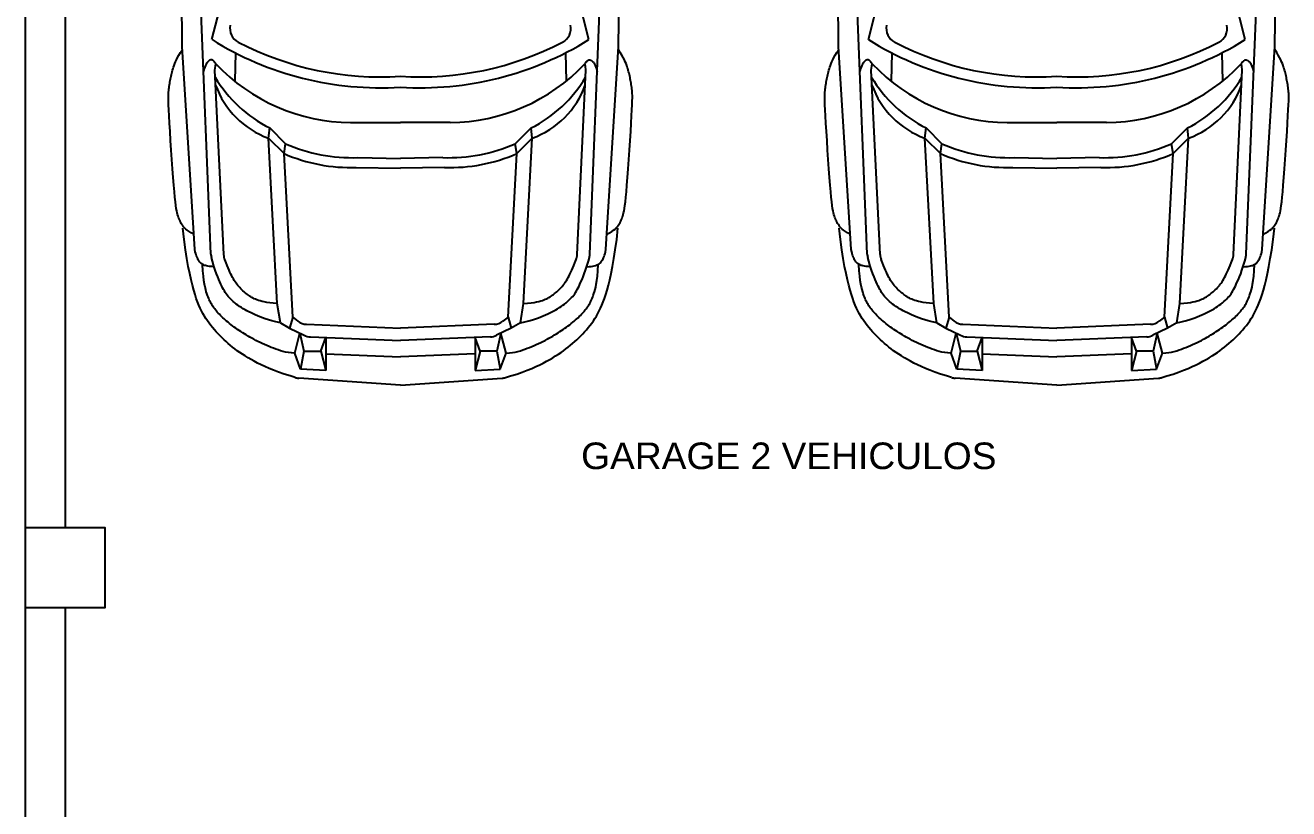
# Model space of a CAD drawing. Header units: inches. Extents: x -370 to 18, y -197 to 199.
# Drawn here: x -100.887 to -96.141, y 34.956 to 37.901 of the extents above; entities that cross this region are included whole.
import ezdxf

# ---------------------------------------------------------------- set-up
doc = ezdxf.new("R2010")
doc.units = ezdxf.units.IN
doc.header["$MEASUREMENT"] = 0
doc.layers.add('MUEBLES', color=7, linetype='Continuous')
doc.styles.get("Standard").update_dxf_attribs({"font": 'arial.ttf'})

# ---------------------------------------------------------------- blocks, each defined once
blk = doc.blocks.new('a4')
at = {"color": 1}
for p, q in [((172.1344, 151.8183), (172.1642, 151.8236)), ((172.1642, 151.8236), (172.1978, 151.8287)), ((172.1978, 151.8287), (172.2358, 151.8339)), ((172.198, 151.7936), (172.9613, 151.8413)), ((172.2358, 151.8339), (172.2785, 151.8389)), ((172.9613, 151.8413), (173.2106, 151.8435)), ((171.9676, 151.7686), (171.978, 151.7736)), ((171.978, 151.7736), (171.9892, 151.7785)), ((171.9892, 151.7785), (172.0014, 151.7833)), ((172.0014, 151.7833), (172.0149, 151.7881)), ((172.0149, 151.7881), (172.0298, 151.7929)), ((172.0298, 151.7929), (172.0462, 151.7978)), ((172.0462, 151.7978), (172.0645, 151.8028)), ((172.0645, 151.8028), (172.085, 151.8079)), ((172.085, 151.8079), (172.1082, 151.8131)), ((172.1082, 151.8131), (172.1344, 151.8183)), ((172.1815, 151.7334), (173.1717, 151.7733)), ((171.8972, 151.7203), (171.9053, 151.7271)), ((171.9053, 151.7271), (171.9135, 151.7337)), ((171.9135, 151.7337), (171.9219, 151.7401)), ((171.9219, 151.7401), (171.9305, 151.7463)), ((171.9305, 151.7463), (171.9394, 151.7523)), ((171.9394, 151.7523), (171.9485, 151.758)), ((171.9485, 151.758), (171.9578, 151.7634)), ((171.9578, 151.7634), (171.9676, 151.7686)), ((172.1364, 151.7222), (172.1544, 151.7275)), ((172.1544, 151.7275), (172.1686, 151.7314)), ((172.9871, 151.7293), (173.5299, 151.5915)), ((171.8524, 151.6764), (171.8596, 151.6841)), ((171.8596, 151.6841), (171.8668, 151.6916)), ((171.8668, 151.6916), (171.8742, 151.699)), ((171.8742, 151.699), (171.8817, 151.7062)), ((171.8817, 151.7062), (171.8894, 151.7133)), ((171.8894, 151.7133), (171.8972, 151.7203)), ((172.0323, 151.6762), (172.0374, 151.6796)), ((172.0374, 151.6796), (172.0428, 151.6828)), ((172.0428, 151.6828), (172.0485, 151.686)), ((172.0485, 151.686), (172.0546, 151.6892)), ((172.0546, 151.6892), (172.0612, 151.6925)), ((172.0612, 151.6925), (172.0685, 151.696)), ((172.0685, 151.696), (172.0764, 151.6997)), ((172.0764, 151.6997), (172.0854, 151.7036)), ((172.0854, 151.7036), (172.0956, 151.7079)), ((172.0956, 151.7079), (172.1073, 151.7124)), ((172.1073, 151.7124), (172.1208, 151.7172)), ((172.1208, 151.7172), (172.1364, 151.7222)), ((172.1483, 151.6766), (172.1605, 151.6814)), ((172.1792, 151.6854), (172.8726, 151.7186)), ((171.8116, 151.6248), (171.8182, 151.6342)), ((171.8182, 151.6342), (171.8249, 151.6432)), ((171.8249, 151.6432), (171.8317, 151.6519)), ((171.8317, 151.6519), (171.8385, 151.6604)), ((171.8385, 151.6604), (171.8454, 151.6685)), ((171.8454, 151.6685), (171.8524, 151.6764)), ((171.9844, 151.6255), (171.9889, 151.6319)), ((171.9889, 151.6319), (171.9935, 151.638)), ((171.9935, 151.638), (171.9982, 151.6439)), ((171.9982, 151.6439), (172.003, 151.6495)), ((172.003, 151.6495), (172.0078, 151.6548)), ((172.0078, 151.6548), (172.0127, 151.6598)), ((172.0127, 151.6598), (172.0176, 151.6644)), ((172.0176, 151.6644), (172.0225, 151.6687)), ((172.0225, 151.6687), (172.0274, 151.6726)), ((172.0274, 151.6726), (172.0323, 151.6762)), ((172.0593, 151.6287), (172.0635, 151.6323)), ((172.0635, 151.6323), (172.0679, 151.6357)), ((172.0679, 151.6357), (172.0724, 151.639)), ((172.0724, 151.639), (172.0772, 151.6423)), ((172.0772, 151.6423), (172.0823, 151.6455)), ((172.0823, 151.6455), (172.0877, 151.6486)), ((172.0877, 151.6486), (172.0935, 151.6518)), ((172.0935, 151.6518), (172.0997, 151.655)), ((172.0997, 151.655), (172.1063, 151.6583)), ((172.1063, 151.6583), (172.1135, 151.6617)), ((172.1135, 151.6617), (172.1213, 151.6652)), ((172.1213, 151.6652), (172.1296, 151.6688)), ((172.1296, 151.6688), (172.1386, 151.6726)), ((172.1386, 151.6726), (172.1483, 151.6766)), ((172.9374, 151.6415), (172.8308, 151.6439)), ((171.7853, 151.5826), (171.7918, 151.5939)), ((171.7918, 151.5939), (171.7984, 151.6047)), ((171.7984, 151.6047), (171.805, 151.615)), ((171.805, 151.615), (171.8116, 151.6248)), ((171.9562, 151.5748), (171.96, 151.5827)), ((171.96, 151.5827), (171.9638, 151.5904)), ((171.9638, 151.5904), (171.9677, 151.5979)), ((171.9677, 151.5979), (171.9717, 151.6051)), ((171.9717, 151.6051), (171.9758, 151.6121)), ((171.9758, 151.6121), (171.98, 151.6189)), ((171.98, 151.6189), (171.9844, 151.6255)), ((172.0184, 151.5795), (172.0209, 151.5838)), ((172.0209, 151.5838), (172.0236, 151.5879)), ((172.0236, 151.5879), (172.0265, 151.592)), ((172.0265, 151.592), (172.0295, 151.5961)), ((172.0295, 151.5961), (172.0327, 151.6003)), ((172.0327, 151.6003), (172.0361, 151.6045)), ((172.0361, 151.6045), (172.0396, 151.6087)), ((172.0396, 151.6087), (172.0433, 151.6128)), ((172.0433, 151.6128), (172.0471, 151.617)), ((172.0471, 151.617), (172.0511, 151.621)), ((172.0511, 151.621), (172.0551, 151.6249)), ((172.0551, 151.6249), (172.0593, 151.6287)), ((171.7586, 151.5304), (171.7653, 151.5447)), ((171.7653, 151.5447), (171.772, 151.558)), ((171.772, 151.558), (171.7787, 151.5706)), ((171.7787, 151.5706), (171.7853, 151.5826)), ((171.9376, 151.5291), (171.9413, 151.5396)), ((171.9413, 151.5396), (171.945, 151.5493)), ((171.945, 151.5493), (171.9487, 151.5582)), ((171.9487, 151.5582), (171.9524, 151.5666)), ((171.9524, 151.5666), (171.9562, 151.5748)), ((172.0013, 151.5331), (172.0031, 151.5413)), ((172.0031, 151.5413), (172.0051, 151.5485)), ((172.0051, 151.5485), (172.0071, 151.5548)), ((172.0071, 151.5548), (172.0092, 151.5604)), ((172.0092, 151.5604), (172.0113, 151.5656)), ((172.0113, 151.5656), (172.0136, 151.5705)), ((172.0136, 151.5705), (172.0159, 151.5751)), ((172.0159, 151.5751), (172.0184, 151.5795)), ((171.7378, 151.4792), (171.7448, 151.4979)), ((171.7448, 151.4979), (171.7518, 151.5149)), ((171.7518, 151.5149), (171.7586, 151.5304)), ((171.9229, 151.4725), (171.9265, 151.4892)), ((171.9265, 151.4892), (171.9302, 151.5041)), ((171.9302, 151.5041), (171.9339, 151.5173)), ((171.9339, 151.5173), (171.9376, 151.5291)), ((171.995, 151.4839), (172.617, 151.5169)), ((171.995, 151.4839), (171.9964, 151.4991)), ((171.9964, 151.4991), (171.9979, 151.5122)), ((171.9979, 151.5122), (171.9995, 151.5234)), ((171.9995, 151.5234), (172.0013, 151.5331)), ((172.617, 151.5169), (172.5589, 151.4587)), ((172.6552, 151.5126), (172.5958, 151.453)), ((172.617, 151.5169), (172.6552, 151.5126)), ((171.7232, 151.4355), (171.7306, 151.4585)), ((171.7306, 151.4585), (171.7378, 151.4792)), ((171.9229, 151.4725), (171.9028, 151.438)), ((171.9229, 151.4725), (171.995, 151.4839)), ((171.9438, 151.426), (172.5589, 151.4587)), ((172.5589, 151.4587), (172.5958, 151.453)), ((171.6892, 151.0215), (171.7153, 151.4036)), ((171.7175, 151.4163), (171.7232, 151.4355)), ((171.7443, 151.3018), (171.7494, 151.3965)), ((171.7494, 151.3965), (171.8087, 151.4183)), ((171.8165, 151.3837), (171.7494, 151.3965)), ((171.8087, 151.4183), (171.884, 151.3993)), ((171.884, 151.3993), (171.8165, 151.3837)), ((171.9028, 151.438), (171.876, 151.383)), ((171.9438, 151.426), (171.9028, 151.438)), ((171.9438, 151.426), (171.929, 151.4064)), ((171.8165, 151.3837), (171.8165, 151.3209)), ((171.8702, 151.3598), (171.8563, 151.0215)), ((171.9174, 151.3738), (171.9029, 151.0215)), ((171.8165, 151.3209), (171.7443, 151.3018)), ((171.8678, 151.3018), (171.7443, 151.3018)), ((171.8068, 151.3018), (171.7953, 151.0215)), ((171.8165, 151.3209), (171.8678, 151.3018)), ((172.6759, 151.2084), (172.6759, 151.0215)), ((172.5069, 151.1871), (172.5038, 151.0215)), ((172.5438, 151.1814), (172.5408, 151.0215)), ((171.6892, 151.0215), (171.7153, 150.6394)), ((171.8068, 150.7413), (171.7953, 151.0215)), ((171.8702, 150.6833), (171.8563, 151.0215)), ((171.9174, 150.6693), (171.9029, 151.0215)), ((172.5069, 150.8559), (172.5038, 151.0215)), ((172.5438, 150.8617), (172.5408, 151.0215)), ((172.6759, 150.8347), (172.6759, 151.0215)), ((171.8165, 150.7222), (171.7443, 150.7413)), ((171.7443, 150.7413), (171.7494, 150.6466)), ((171.8678, 150.7413), (171.7443, 150.7413)), ((171.8165, 150.7222), (171.8678, 150.7413)), ((171.8165, 150.6594), (171.8165, 150.7222)), ((171.8165, 150.6594), (171.7494, 150.6466)), ((171.7494, 150.6466), (171.8087, 150.6247)), ((171.8087, 150.6247), (171.884, 150.6438)), ((171.884, 150.6438), (171.8165, 150.6594)), ((171.9028, 150.6051), (171.876, 150.6601)), ((171.9438, 150.617), (171.929, 150.6367)), ((171.7175, 150.6268), (171.7232, 150.6076)), ((171.7232, 150.6076), (171.7306, 150.5846)), ((171.9438, 150.617), (171.9028, 150.6051)), ((171.9229, 150.5706), (171.9028, 150.6051)), ((171.9438, 150.617), (172.5589, 150.5843)), ((172.5589, 150.5843), (172.5958, 150.5901)), ((172.6552, 150.5305), (172.5958, 150.5901)), ((171.7306, 150.5846), (171.7378, 150.5639)), ((171.7378, 150.5639), (171.7448, 150.5452)), ((171.7448, 150.5452), (171.7518, 150.5282)), ((171.9229, 150.5706), (171.9265, 150.5538)), ((171.9229, 150.5706), (171.995, 150.5592)), ((171.9265, 150.5538), (171.9302, 150.539)), ((171.9302, 150.539), (171.9339, 150.5258)), ((171.995, 150.5592), (172.617, 150.5261)), ((171.995, 150.5592), (171.9964, 150.544)), ((171.9964, 150.544), (171.9979, 150.5309)), ((172.617, 150.5261), (172.5589, 150.5843)), ((171.7518, 150.5282), (171.7586, 150.5127)), ((171.7586, 150.5127), (171.7653, 150.4984)), ((171.7653, 150.4984), (171.772, 150.485)), ((171.9339, 150.5258), (171.9376, 150.514)), ((171.9376, 150.514), (171.9413, 150.5034)), ((171.9413, 150.5034), (171.945, 150.4938)), ((171.945, 150.4938), (171.9487, 150.4849)), ((171.9979, 150.5309), (171.9995, 150.5197)), ((171.9995, 150.5197), (172.0013, 150.51)), ((172.0013, 150.51), (172.0031, 150.5018)), ((172.0031, 150.5018), (172.0051, 150.4946)), ((172.0051, 150.4946), (172.0071, 150.4883)), ((172.617, 150.5261), (172.6552, 150.5305)), ((171.772, 150.485), (171.7787, 150.4724)), ((171.7787, 150.4724), (171.7853, 150.4605)), ((171.7853, 150.4605), (171.7918, 150.4491)), ((171.7918, 150.4491), (171.7984, 150.4384)), ((171.9487, 150.4849), (171.9524, 150.4765)), ((171.9524, 150.4765), (171.9562, 150.4683)), ((171.9562, 150.4683), (171.96, 150.4604)), ((171.96, 150.4604), (171.9638, 150.4527)), ((171.9638, 150.4527), (171.9677, 150.4452)), ((171.9677, 150.4452), (171.9717, 150.438)), ((172.0071, 150.4883), (172.0092, 150.4827)), ((172.0092, 150.4827), (172.0113, 150.4775)), ((172.0113, 150.4775), (172.0136, 150.4726)), ((172.0136, 150.4726), (172.0159, 150.468)), ((172.0159, 150.468), (172.0184, 150.4636)), ((172.0184, 150.4636), (172.0209, 150.4593)), ((172.0209, 150.4593), (172.0236, 150.4552)), ((172.0236, 150.4552), (172.0265, 150.4511)), ((172.0265, 150.4511), (172.0295, 150.447)), ((172.0295, 150.447), (172.0327, 150.4428)), ((172.9871, 150.3138), (173.5299, 150.4516)), ((171.7984, 150.4384), (171.805, 150.4281)), ((171.805, 150.4281), (171.8116, 150.4183)), ((171.8116, 150.4183), (171.8182, 150.4089)), ((171.8182, 150.4089), (171.8249, 150.3999)), ((171.8249, 150.3999), (171.8317, 150.3911)), ((171.9717, 150.438), (171.9758, 150.4309)), ((171.9758, 150.4309), (171.98, 150.4241)), ((171.98, 150.4241), (171.9844, 150.4176)), ((171.9844, 150.4176), (171.9889, 150.4112)), ((171.9889, 150.4112), (171.9935, 150.4051)), ((171.9935, 150.4051), (171.9982, 150.3992)), ((171.9982, 150.3992), (172.003, 150.3936)), ((172.0327, 150.4428), (172.0361, 150.4386)), ((172.0361, 150.4386), (172.0396, 150.4344)), ((172.0396, 150.4344), (172.0433, 150.4302)), ((172.0433, 150.4302), (172.0471, 150.4261)), ((172.0471, 150.4261), (172.0511, 150.4221)), ((172.0511, 150.4221), (172.0551, 150.4182)), ((172.0551, 150.4182), (172.0593, 150.4144)), ((172.0593, 150.4144), (172.0635, 150.4108)), ((172.0635, 150.4108), (172.0679, 150.4074)), ((172.0679, 150.4074), (172.0724, 150.404)), ((172.0724, 150.404), (172.0772, 150.4008)), ((172.0772, 150.4008), (172.0823, 150.3976)), ((172.0823, 150.3976), (172.0877, 150.3945)), ((172.9374, 150.4015), (172.8308, 150.3992)), ((171.8317, 150.3911), (171.8385, 150.3827)), ((171.8385, 150.3827), (171.8454, 150.3746)), ((171.8454, 150.3746), (171.8524, 150.3667)), ((171.8524, 150.3667), (171.8596, 150.3589)), ((171.8596, 150.3589), (171.8668, 150.3514)), ((171.8668, 150.3514), (171.8742, 150.3441)), ((172.003, 150.3936), (172.0078, 150.3883)), ((172.0078, 150.3883), (172.0127, 150.3833)), ((172.0127, 150.3833), (172.0176, 150.3787)), ((172.0176, 150.3787), (172.0225, 150.3744)), ((172.0225, 150.3744), (172.0274, 150.3705)), ((172.0274, 150.3705), (172.0323, 150.3669)), ((172.0323, 150.3669), (172.0374, 150.3635)), ((172.0374, 150.3635), (172.0428, 150.3602)), ((172.0428, 150.3602), (172.0485, 150.3571)), ((172.0485, 150.3571), (172.0546, 150.3539)), ((172.0546, 150.3539), (172.0612, 150.3506)), ((172.0612, 150.3506), (172.0685, 150.3471)), ((172.0877, 150.3945), (172.0935, 150.3913)), ((172.0935, 150.3913), (172.0997, 150.3881)), ((172.0997, 150.3881), (172.1063, 150.3848)), ((172.1063, 150.3848), (172.1135, 150.3814)), ((172.1135, 150.3814), (172.1213, 150.3779)), ((172.1213, 150.3779), (172.1296, 150.3742)), ((172.1296, 150.3742), (172.1386, 150.3705)), ((172.1386, 150.3705), (172.1483, 150.3665)), ((172.1483, 150.3665), (172.1605, 150.3617)), ((172.1792, 150.3576), (172.8726, 150.3245)), ((171.8742, 150.3441), (171.8817, 150.3369)), ((171.8817, 150.3369), (171.8894, 150.3298)), ((171.8894, 150.3298), (171.8972, 150.3228)), ((171.8972, 150.3228), (171.9053, 150.316)), ((171.9053, 150.316), (171.9135, 150.3094)), ((171.9135, 150.3094), (171.9219, 150.3029)), ((171.9219, 150.3029), (171.9305, 150.2967)), ((172.0685, 150.3471), (172.0764, 150.3434)), ((172.0764, 150.3434), (172.0854, 150.3394)), ((172.0854, 150.3394), (172.0956, 150.3352)), ((172.0956, 150.3352), (172.1073, 150.3307)), ((172.1073, 150.3307), (172.1208, 150.3259)), ((172.1208, 150.3259), (172.1364, 150.3209)), ((172.1364, 150.3209), (172.1544, 150.3155)), ((172.1544, 150.3155), (172.1686, 150.3117)), ((172.1815, 150.3097), (173.1717, 150.2698)), ((171.9305, 150.2967), (171.9394, 150.2908)), ((171.9394, 150.2908), (171.9485, 150.2851)), ((171.9485, 150.2851), (171.9578, 150.2796)), ((171.9578, 150.2796), (171.9676, 150.2745)), ((171.9676, 150.2745), (171.978, 150.2695)), ((171.978, 150.2695), (171.9892, 150.2646)), ((171.9892, 150.2646), (172.0014, 150.2598)), ((172.0014, 150.2598), (172.0149, 150.255)), ((172.0149, 150.255), (172.0298, 150.2502)), ((172.0298, 150.2502), (172.0462, 150.2453)), ((172.0462, 150.2453), (172.0645, 150.2403)), ((172.0645, 150.2403), (172.085, 150.2352)), ((172.085, 150.2352), (172.1082, 150.23)), ((172.1082, 150.23), (172.1344, 150.2247)), ((172.1344, 150.2247), (172.1642, 150.2195)), ((172.1642, 150.2195), (172.1978, 150.2143)), ((172.1978, 150.2143), (172.2358, 150.2092)), ((172.198, 150.2495), (172.9613, 150.2018)), ((172.2358, 150.2092), (172.2785, 150.2042)), ((172.9613, 150.2018), (173.2106, 150.1996))]:
    blk.add_line(p, q, dxfattribs=at)
for points in [[(172.2556, 151.7972), (172.261, 151.8072), (172.2661, 151.8155), (172.2709, 151.8223), (172.2755, 151.8279), (172.2799, 151.8325), (172.2841, 151.8362), (172.2882, 151.8393), (172.2923, 151.842), (172.2963, 151.8446), (172.3003, 151.8469), (172.3045, 151.8491), (172.3088, 151.8512), (172.3135, 151.8531), (172.3184, 151.855), (172.3238, 151.8567), (172.3297, 151.8584), (172.3362, 151.86), (172.3438, 151.8617), (172.353, 151.8633), (172.3642, 151.8649), (172.3781, 151.8667), (172.3951, 151.8685), (172.4157, 151.8704), (172.4404, 151.8726), (172.4695, 151.8749), (172.502, 151.8773), (172.5367, 151.8797), (172.5724, 151.8822), (172.6079, 151.8845), (172.642, 151.8867), (172.6735, 151.8886), (172.7011, 151.8901), (172.724, 151.8913), (172.7424, 151.8921), (172.7571, 151.8926), (172.7687, 151.8929), (172.7777, 151.8929), (172.7849, 151.8926), (172.7909, 151.8922), (172.7963, 151.8917), (172.8016, 151.8912), (172.807, 151.8905), (172.8124, 151.8897), (172.8179, 151.8889), (172.8233, 151.8881), (172.8287, 151.8871), (172.8342, 151.8861), (172.8395, 151.8851), (172.8449, 151.884), (172.8502, 151.8829), (172.8556, 151.8817), (172.8611, 151.8804), (172.8666, 151.8789), (172.8723, 151.8773), (172.8781, 151.8756), (172.8842, 151.8737), (172.8905, 151.8715), (172.8972, 151.8691), (172.9043, 151.8662), (172.9119, 151.8627), (172.9202, 151.8585), (172.9292, 151.8535), (172.9391, 151.8476), (172.95, 151.8406)], [(172.1336, 151.7213), (172.1342, 151.7304), (172.1349, 151.738), (172.1358, 151.7443), (172.1368, 151.7496), (172.1378, 151.7539), (172.139, 151.7575), (172.1403, 151.7606), (172.1416, 151.7632), (172.143, 151.7656), (172.1445, 151.7679), (172.1461, 151.77), (172.1478, 151.772), (172.1498, 151.7739), (172.152, 151.7757), (172.1544, 151.7775), (172.1571, 151.7793), (172.1601, 151.7811), (172.1636, 151.7829), (172.1676, 151.7848), (172.1721, 151.7866), (172.1773, 151.7884), (172.1833, 151.7902), (172.1902, 151.7919), (172.198, 151.7936)], [(171.8087, 151.4183), (171.8098, 151.431), (171.8113, 151.4425), (171.8132, 151.4531), (171.8155, 151.4629), (171.818, 151.4721), (171.8209, 151.4809), (171.8239, 151.4894), (171.8272, 151.4979), (171.8306, 151.5064), (171.8341, 151.5149), (171.8377, 151.5235), (171.8415, 151.532), (171.8453, 151.5404), (171.8492, 151.5487), (171.8531, 151.5568), (171.8571, 151.5646), (171.8611, 151.5723), (171.8651, 151.5797), (171.8692, 151.5868), (171.8732, 151.5938), (171.8773, 151.6006), (171.8815, 151.6073), (171.8856, 151.6139), (171.8899, 151.6204), (171.8941, 151.6269), (171.8985, 151.6332), (171.9028, 151.6395), (171.9072, 151.6457), (171.9116, 151.6517), (171.916, 151.6576), (171.9204, 151.6633), (171.9249, 151.6688), (171.9293, 151.6742), (171.9336, 151.6793), (171.938, 151.6841), (171.9423, 151.6888), (171.9466, 151.6933), (171.9508, 151.6976), (171.955, 151.7016), (171.9591, 151.7055), (171.9632, 151.7092), (171.9672, 151.7127), (171.9712, 151.716), (171.9752, 151.7191), (171.9792, 151.7221), (171.9832, 151.7249), (171.9873, 151.7276), (171.9915, 151.7302), (171.9957, 151.7326), (172.0001, 151.7349), (172.0047, 151.7372), (172.0096, 151.7394), (172.0147, 151.7416), (172.0203, 151.7438), (172.0262, 151.746), (172.0326, 151.7483), (172.0396, 151.7506), (172.0476, 151.7529), (172.0571, 151.7552), (172.0684, 151.7574), (172.0822, 151.7595), (172.0988, 151.7614), (172.1187, 151.7632), (172.1424, 151.7646)], [(172.896, 151.7145), (172.899, 151.7164), (172.9015, 151.7182), (172.9036, 151.7198), (172.9053, 151.7212), (172.9067, 151.7225), (172.9079, 151.7238), (172.9088, 151.7249), (172.9095, 151.726), (172.9102, 151.727), (172.9106, 151.728), (172.911, 151.7289), (172.9112, 151.7299), (172.9114, 151.7308), (172.9114, 151.7318), (172.9113, 151.7328), (172.9112, 151.7337), (172.9109, 151.7348), (172.9106, 151.7358), (172.9102, 151.7369), (172.9095, 151.7381), (172.9088, 151.7394), (172.9078, 151.7407), (172.9066, 151.7421), (172.9052, 151.7437), (172.9034, 151.7453), (172.9013, 151.7471), (172.8984, 151.749), (172.8948, 151.7511), (172.8901, 151.7533), (172.8842, 151.7557), (172.8769, 151.7583), (172.868, 151.7611)], [(172.8726, 151.7186), (172.888, 151.7164), (172.896, 151.7145)], [(171.8087, 150.6247), (171.8098, 150.6121), (171.8113, 150.6006), (171.8132, 150.59), (171.8155, 150.5802), (171.818, 150.571), (171.8209, 150.5622), (171.8239, 150.5536), (171.8272, 150.5452), (171.8306, 150.5367), (171.8341, 150.5281), (171.8377, 150.5196), (171.8415, 150.5111), (171.8453, 150.5027), (171.8492, 150.4944), (171.8531, 150.4863), (171.8571, 150.4784), (171.8611, 150.4708), (171.8651, 150.4634), (171.8692, 150.4563), (171.8732, 150.4493), (171.8773, 150.4424), (171.8815, 150.4358), (171.8856, 150.4292), (171.8899, 150.4227), (171.8941, 150.4162), (171.8985, 150.4098), (171.9028, 150.4036), (171.9072, 150.3974), (171.9116, 150.3913), (171.916, 150.3855), (171.9204, 150.3798), (171.9249, 150.3742), (171.9293, 150.3689), (171.9336, 150.3638), (171.938, 150.3589), (171.9423, 150.3543), (171.9466, 150.3498), (171.9508, 150.3455), (171.955, 150.3414), (171.9591, 150.3376), (171.9632, 150.3339), (171.9672, 150.3304), (171.9712, 150.3271), (171.9752, 150.324), (171.9792, 150.321), (171.9832, 150.3182), (171.9873, 150.3155), (171.9915, 150.3129), (171.9957, 150.3105), (172.0001, 150.3081), (172.0047, 150.3059), (172.0096, 150.3037), (172.0147, 150.3015), (172.0203, 150.2993), (172.0262, 150.2971), (172.0326, 150.2948), (172.0396, 150.2925), (172.0476, 150.2902), (172.0571, 150.2879), (172.0684, 150.2857), (172.0822, 150.2836), (172.0988, 150.2816), (172.1187, 150.2799), (172.1424, 150.2785)], [(172.1336, 150.3218), (172.1342, 150.3127), (172.1349, 150.3051), (172.1358, 150.2987), (172.1368, 150.2935), (172.1378, 150.2892), (172.139, 150.2856), (172.1403, 150.2825), (172.1416, 150.2799), (172.143, 150.2774), (172.1445, 150.2752), (172.1461, 150.2731), (172.1478, 150.2711), (172.1498, 150.2692), (172.152, 150.2674), (172.1544, 150.2656), (172.1571, 150.2638), (172.1601, 150.262), (172.1636, 150.2602), (172.1676, 150.2583), (172.1721, 150.2565), (172.1773, 150.2547), (172.1833, 150.2529), (172.1902, 150.2512), (172.198, 150.2495)], [(172.896, 150.3286), (172.899, 150.3266), (172.9015, 150.3249), (172.9036, 150.3233), (172.9053, 150.3219), (172.9067, 150.3205), (172.9079, 150.3193), (172.9088, 150.3182), (172.9095, 150.3171), (172.9102, 150.3161), (172.9106, 150.3151), (172.911, 150.3141), (172.9112, 150.3132), (172.9114, 150.3122), (172.9114, 150.3113), (172.9113, 150.3103), (172.9112, 150.3093), (172.9109, 150.3083), (172.9106, 150.3073), (172.9102, 150.3061), (172.9095, 150.305), (172.9088, 150.3037), (172.9078, 150.3024), (172.9066, 150.301), (172.9052, 150.2994), (172.9034, 150.2978), (172.9013, 150.296), (172.8984, 150.2941), (172.8948, 150.292), (172.8901, 150.2898), (172.8842, 150.2874), (172.8769, 150.2848), (172.868, 150.282)], [(172.8726, 150.3245), (172.888, 150.3267), (172.896, 150.3286)], [(172.2556, 150.2459), (172.261, 150.2359), (172.2661, 150.2276), (172.2709, 150.2207), (172.2755, 150.2152), (172.2799, 150.2106), (172.2841, 150.2069), (172.2882, 150.2038), (172.2923, 150.201), (172.2963, 150.1985), (172.3003, 150.1962), (172.3045, 150.194), (172.3088, 150.1919), (172.3135, 150.19), (172.3184, 150.1881), (172.3238, 150.1864), (172.3297, 150.1847), (172.3362, 150.183), (172.3438, 150.1814), (172.353, 150.1798), (172.3642, 150.1781), (172.3781, 150.1764), (172.3951, 150.1746), (172.4157, 150.1726), (172.4404, 150.1705), (172.4695, 150.1682), (172.502, 150.1658), (172.5367, 150.1633), (172.5724, 150.1609), (172.6079, 150.1586), (172.642, 150.1564), (172.6735, 150.1545), (172.7011, 150.153), (172.724, 150.1518), (172.7424, 150.1509), (172.7571, 150.1504), (172.7687, 150.1502), (172.7777, 150.1502), (172.7849, 150.1504), (172.7909, 150.1508), (172.7963, 150.1513), (172.8016, 150.1519), (172.807, 150.1526), (172.8124, 150.1533), (172.8179, 150.1542), (172.8233, 150.155), (172.8287, 150.156), (172.8342, 150.1569), (172.8395, 150.158), (172.8449, 150.159), (172.8502, 150.1602), (172.8556, 150.1614), (172.8611, 150.1627), (172.8666, 150.1642), (172.8723, 150.1657), (172.8781, 150.1675), (172.8842, 150.1694), (172.8905, 150.1715), (172.8972, 150.174), (172.9043, 150.1769), (172.9119, 150.1804), (172.9202, 150.1846), (172.9292, 150.1895), (172.9391, 150.1955), (172.95, 150.2025)]]:
    blk.add_lwpolyline(points, dxfattribs=at)
for centre, radius, start, end in [((172.1839, 151.6751), 0.0584, 92.3081, 105.2022), ((174.0007, 151.0973), 1.1944, 148.0584, 183.6387), ((172.182, 151.6271), 0.0584, 92.7359, 111.6043), ((172.9293, 151.4034), 0.3323, 109.8795, 160.013), ((173.0984, 151.2903), 0.4958, 120.5374, 153.3626), ((173.3784, 151.2038), 0.7025, 133.3678, 179.6227), ((174.0007, 151.0973), 1.1536, 152.4759, 183.7678), ((173.0294, 151.6035), 0.0584, 78.3608, 152.4759), ((173.1332, 151.208), 0.6266, 156.4155, 181.9098), ((173.1701, 151.2023), 0.6266, 156.4155, 181.9098), ((171.7735, 151.3997), 0.0584, 163.5098, 176.1031), ((171.9757, 151.3714), 0.0584, 143.1073, 177.6524), ((171.9285, 151.3574), 0.0584, 154.0545, 177.6524), ((174.0007, 150.9457), 1.1944, 176.3613, 211.9416), ((174.0007, 150.9457), 1.1536, 176.2322, 207.5241), ((173.1332, 150.8351), 0.6266, 178.0902, 203.5845), ((173.1701, 150.8408), 0.6266, 178.0902, 203.5845), ((173.3784, 150.8393), 0.7025, 180.3773, 226.6322), ((171.9285, 150.6857), 0.0584, 182.3476, 205.9455), ((171.7735, 150.6434), 0.0584, 183.8969, 196.4902), ((171.9757, 150.6717), 0.0584, 182.3476, 216.8927), ((172.9293, 150.6397), 0.3323, 199.987, 250.1205), ((173.0984, 150.7528), 0.4958, 206.6374, 239.4626), ((173.0294, 150.4396), 0.0584, 207.5241, 281.6392), ((172.182, 150.416), 0.0584, 248.3957, 267.2641), ((172.1839, 150.368), 0.0584, 254.7978, 267.6919)]:
    blk.add_arc(centre, radius, start, end, dxfattribs=at)

msp = doc.modelspace()

# ---------------------------------------------------------------- linework, layer by layer
at = {"color": 4}
for p, q in [((-100.88676, 41.26242), (-100.88676, 32.26242)), ((-100.73676, 40.96242), (-100.73676, 36.01242)), ((-100.73676, 35.71242), (-100.73676, 32.41242))]:
    msp.add_line(p, q, dxfattribs=at)
at = {"layer": 'MUEBLES', "color": 5}
msp.add_lwpolyline([(-100.88676, 35.71242), (-100.58676, 35.71242), (-100.58676, 36.01242), (-100.88676, 36.01242)], close=True, dxfattribs=at)

# ---------------------------------------------------------------- block references
at = {"layer": 'MUEBLES', "rotation": 90}
for p in [(51.54387, -135.14046), (54.0093, -135.14046)]:
    msp.add_blockref('a4', p, dxfattribs=at)

# ---------------------------------------------------------------- texts
at = {"color": 2, "insert": (-98.79894, 36.33274), "char_height": 0.1, "attachment_point": 1}
msp.add_mtext('GARAGE 2 VEHICULOS', dxfattribs=at)

doc.saveas('drawing.dxf')
